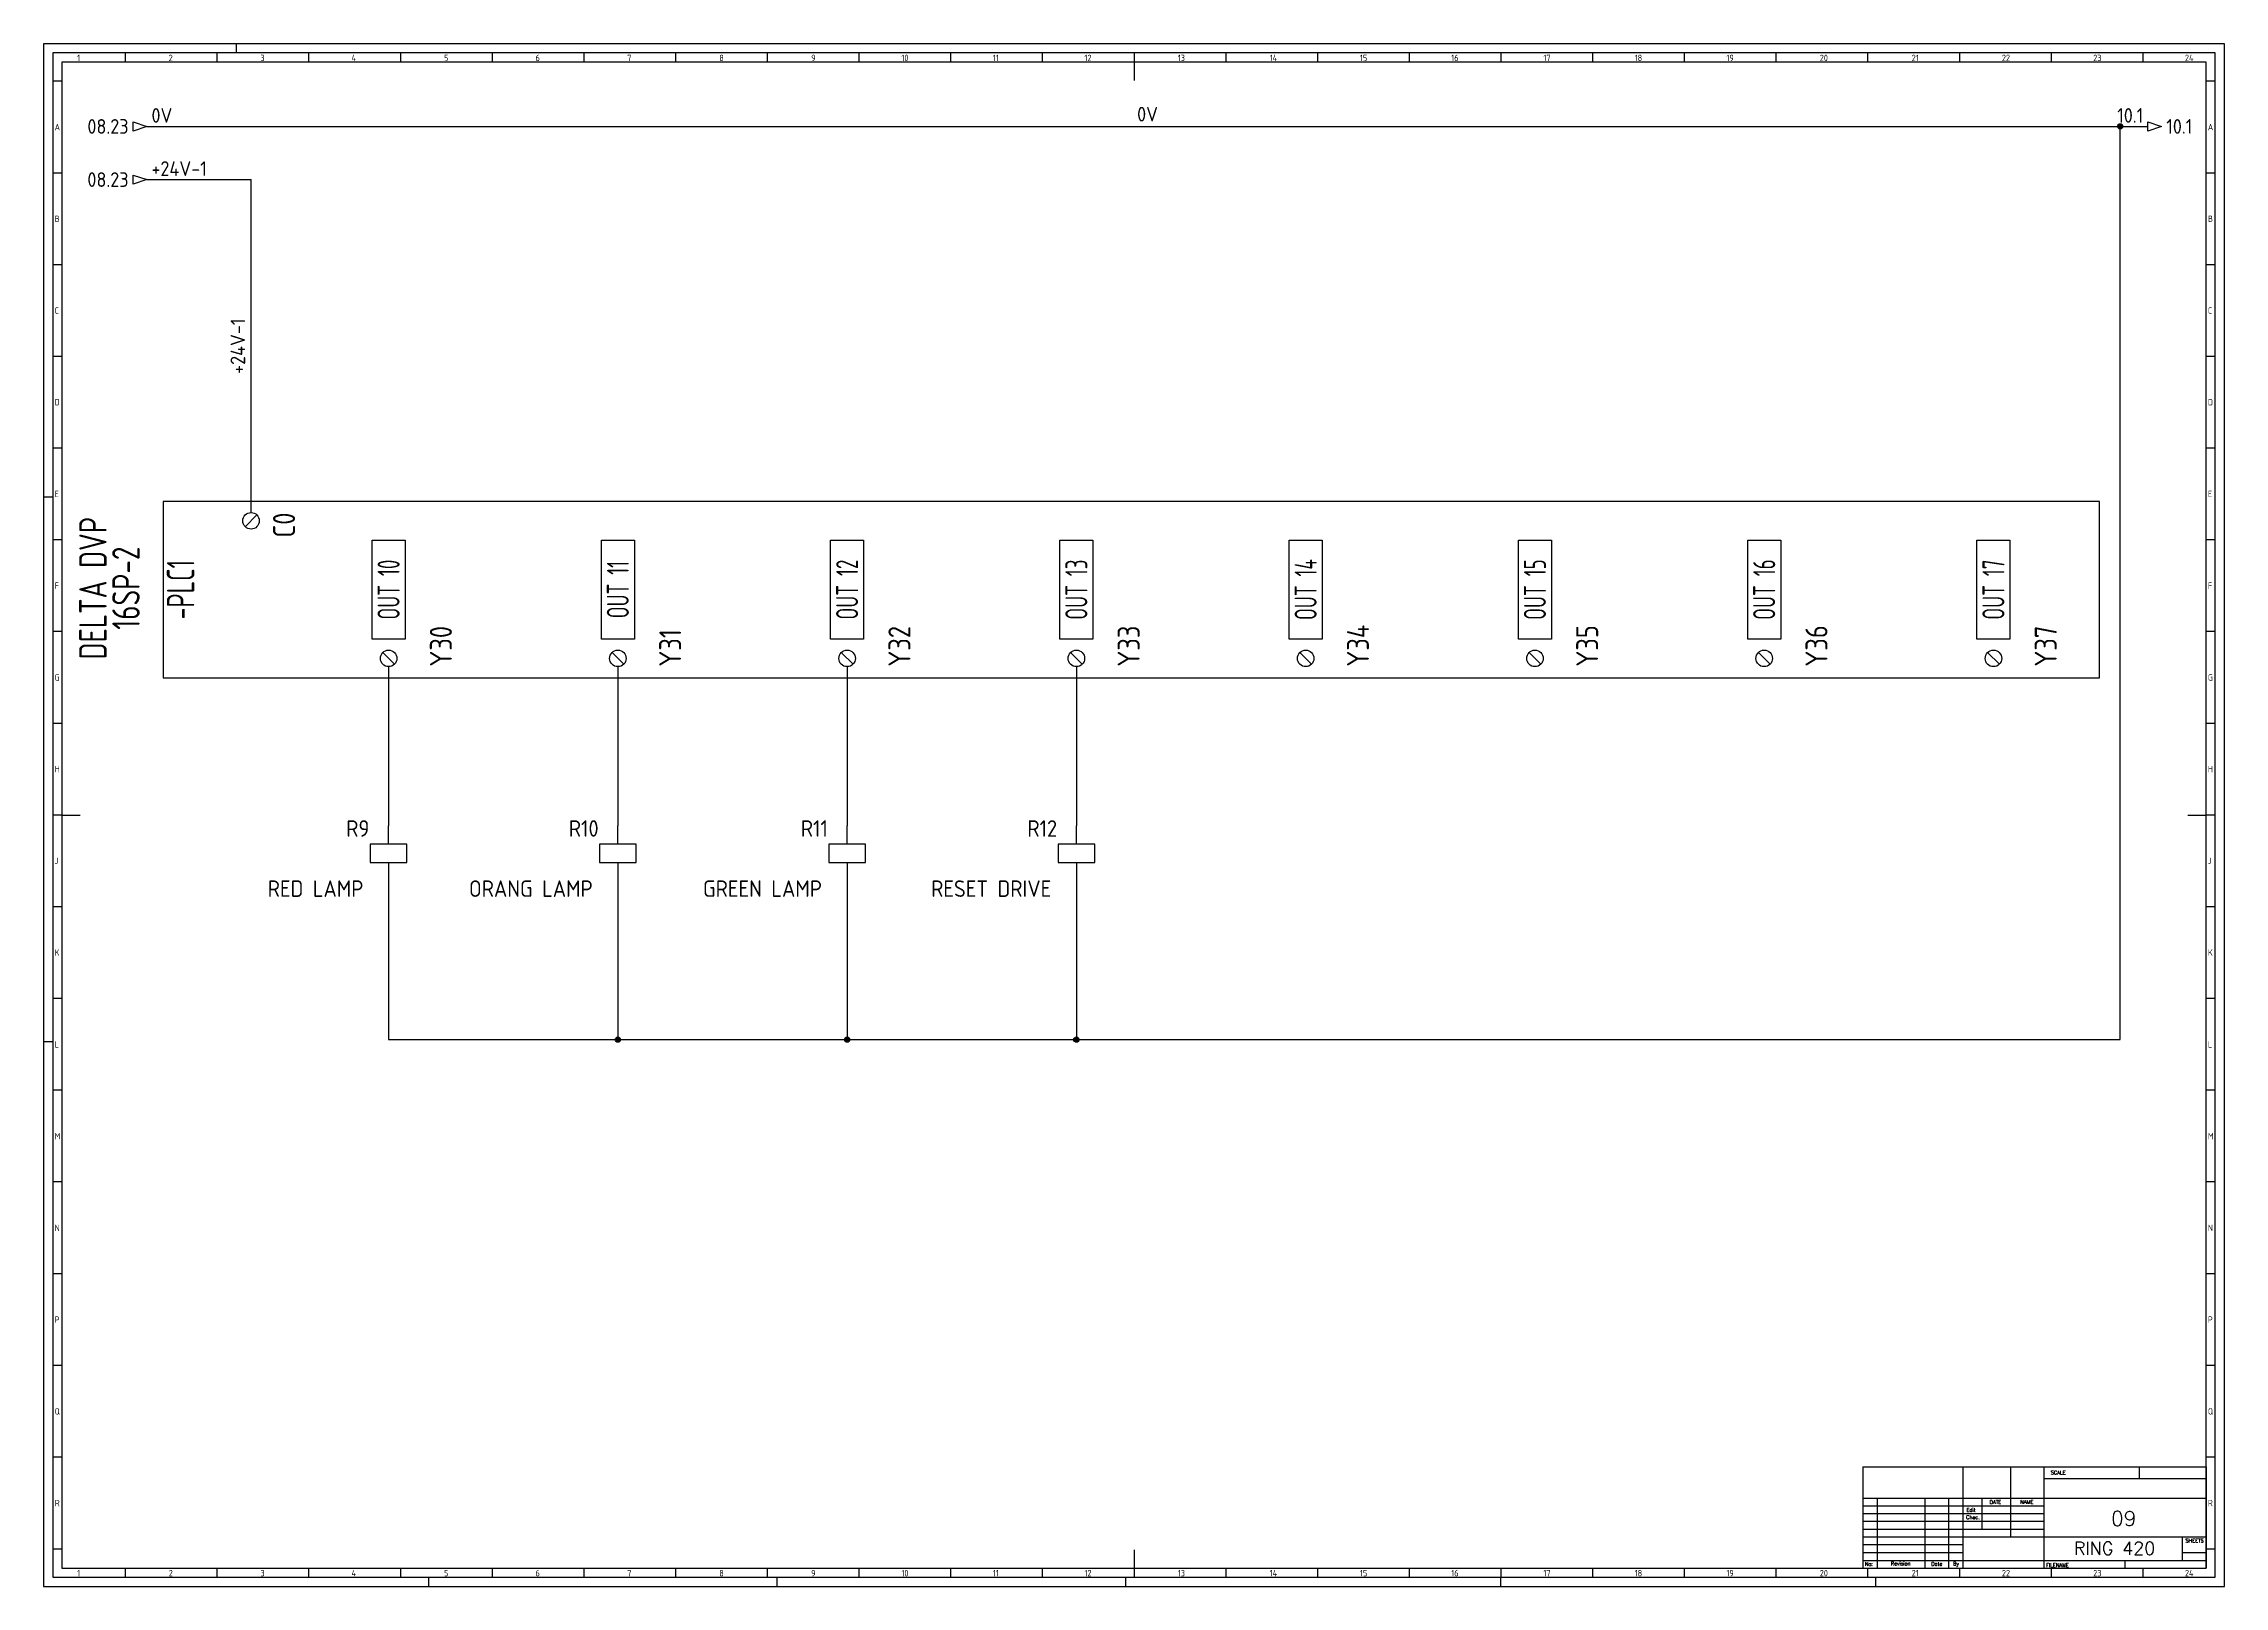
# Model space of a CAD drawing. Header units: millimetres. Extents: x 0 to 1189, y 5 to 846.
import ezdxf
from ezdxf.enums import TextEntityAlignment as Align

# ---------------------------------------------------------------- set-up
doc = ezdxf.new("R2010")
doc.units = ezdxf.units.MM
doc.header["$LTSCALE"] = 12
for name, color, linetype in [('025', 1, 'Continuous'), ('035', 5, 'Continuous'), ('07', 7, 'Continuous'), ('DESC', 1, 'Continuous'), ('MISC', 2, 'Continuous'), ('RED_2.5mm^2', 1, 'Continuous'), ('SYMS', 7, 'Continuous'), ('TAGS', 51, 'Continuous'), ('TERMS', 4, 'Continuous'), ('WIRENO', 70, 'Continuous'), ('WIREREF', 61, 'Continuous'), ('WIREREF_DEST', 61, 'Continuous'), ('XREF', 7, 'Continuous')]:
    doc.layers.add(name, color=color, linetype=linetype)
doc.styles.add('ISO Proportional', font='isocp.shx')
doc.styles.add('WD', font='romans.shx')
doc.styles.add('WD_IEC', font='ISOCP2.shx', dxfattribs={"width": 0.9, "height": 4})

# ---------------------------------------------------------------- blocks, each defined once
blk = doc.blocks.new('IEC_border_a0')
at = {"layer": '035', "color": 0}
for p, q in [((0, 841), (0, 0)), ((1189, 841), (0, 841)), ((44.5, 836), (44.5, 831)), ((94.5, 836), (94.5, 831)), ((105, 841), (105, 836)), ((144.5, 836), (144.5, 831)), ((194.5, 836), (194.5, 831)), ((244.5, 836), (244.5, 831)), ((294.5, 836), (294.5, 831)), ((344.5, 836), (344.5, 831)), ((394.5, 836), (394.5, 831)), ((444.5, 836), (444.5, 831)), ((494.5, 836), (494.5, 831)), ((544.5, 836), (544.5, 831)), ((594.5, 836), (594.5, 831)), ((644.5, 836), (644.5, 831)), ((694.5, 836), (694.5, 831)), ((744.5, 836), (744.5, 831)), ((794.5, 836), (794.5, 831)), ((844.5, 836), (844.5, 831)), ((894.5, 836), (894.5, 831)), ((944.5, 836), (944.5, 831)), ((994.5, 836), (994.5, 831)), ((1044.5, 836), (1044.5, 831)), ((1094.5, 836), (1094.5, 831)), ((1144.5, 836), (1144.5, 831)), ((1189, 0), (1189, 841)), ((10, 820.5), (5, 820.5)), ((1184, 820.5), (1179, 820.5)), ((10, 770.5), (5, 770.5)), ((1184, 770.5), (1179, 770.5)), ((10, 720.5), (5, 720.5)), ((1184, 720.5), (1179, 720.5)), ((10, 670.5), (5, 670.5)), ((1184, 670.5), (1179, 670.5)), ((10, 620.5), (5, 620.5)), ((1184, 620.5), (1179, 620.5)), ((0, 594), (5, 594)), ((10, 570.5), (5, 570.5)), ((1184, 570.5), (1179, 570.5)), ((10, 520.5), (5, 520.5)), ((1184, 520.5), (1179, 520.5)), ((10, 470.5), (5, 470.5)), ((1184, 470.5), (1179, 470.5)), ((10, 420.5), (5, 420.5)), ((1184, 420.5), (1179, 420.5)), ((1184, 420.5), (1179, 420.5)), ((10, 370.5), (5, 370.5)), ((1184, 370.5), (1179, 370.5)), ((10, 320.5), (5, 320.5)), ((1184, 320.5), (1179, 320.5)), ((0, 297), (5, 297)), ((10, 270.5), (5, 270.5)), ((1184, 270.5), (1179, 270.5)), ((1184, 270.5), (1179, 270.5)), ((10, 220.5), (5, 220.5)), ((1184, 220.5), (1179, 220.5)), ((10, 170.5), (5, 170.5)), ((1184, 170.5), (1179, 170.5)), ((10, 120.5), (5, 120.5)), ((1184, 120.5), (1179, 120.5)), ((10, 70.5), (5, 70.5)), ((1184, 70.5), (1179, 70.5)), ((10, 20.4), (5.1, 20.4)), ((1184, 20.4), (1179, 20.4)), ((0, 0), (1189, 0)), ((44.5, 10), (44.5, 5)), ((94.5, 10), (94.5, 5)), ((144.5, 10), (144.5, 5)), ((194.5, 10), (194.5, 5)), ((210, 0), (210, 5)), ((244.5, 10), (244.5, 5)), ((294.5, 10), (294.5, 5)), ((344.5, 10), (344.5, 5)), ((394.5, 10), (394.5, 5)), ((400, 0), (400, 5)), ((444.5, 10), (444.5, 5)), ((494.5, 10), (494.5, 5)), ((544.5, 10), (544.5, 5)), ((590, 0), (590, 5)), ((594.5, 10), (594.5, 5)), ((644.5, 10), (644.5, 5)), ((694.5, 10), (694.5, 5)), ((744.5, 10), (744.5, 5)), ((744.5, 10), (744.5, 5)), ((794.5, 10), (794.5, 5)), ((794.5, 0), (794.5, 5)), ((844.5, 10), (844.5, 5)), ((894.5, 10), (894.5, 5)), ((944.5, 10), (944.5, 5)), ((994.5, 10), (994.5, 5)), ((999, 0), (999, 5)), ((1044.5, 10), (1044.5, 5)), ((1094.5, 10), (1094.5, 5)), ((1144.5, 10), (1144.5, 5))]:
    blk.add_line(p, q, dxfattribs=at)
blk.add_lwpolyline([(10, 10), (1179, 10), (1179, 831), (10, 831)], close=True, dxfattribs=at)
at = {"layer": '07', "color": 0}
for p, q in [((594.5, 831), (594.5, 821)), ((10, 420.5), (20, 420.5)), ((1169, 420.5), (1179, 420.5)), ((594.5, 20), (594.5, 10))]:
    blk.add_line(p, q, dxfattribs=at)
blk.add_lwpolyline([(5, 5), (1184, 5), (1184, 836), (5, 836)], close=True, dxfattribs=at)
at = {"layer": '035', "color": 0, "style": 'ISO Proportional'}
for s, p in [('1', (18.3, 831.5)), ('2', (68.2, 831.5)), ('3', (118.2, 831.5)), ('4', (167.9, 831.5)), ('5', (218.3, 831.5)), ('6', (268.2, 831.5)), ('7', (318.2, 831.5)), ('8', (368.4, 831.5)), ('9', (418.5, 831.5)), ('10', (467.7, 831.5)), ('11', (517.5, 831.5)), ('12', (567.5, 831.5)), ('13', (618.4, 831.5)), ('14', (668.5, 831.5)), ('15', (717.7, 831.5)), ('16', (767.5, 831.5)), ('17', (817.7, 831.5)), ('18', (867.5, 831.5)), ('19', (917.5, 831.5)), ('20', (968.4, 831.5)), ('21', (1018.5, 831.5)), ('22', (1067.7, 831.5)), ('23', (1117.5, 831.5)), ('24', (1167.5, 831.5)), ('A', (6, 793.8)), ('A', (1180, 793.8)), ('B', (6, 743.8)), ('B', (1180, 743.8)), ('C', (6, 693.8)), ('C', (1180, 693.8)), ('D', (6, 643.8)), ('D', (1180, 643.8)), ('E', (6, 593.8)), ('E', (1180, 593.8)), ('F', (6, 543.8)), ('F', (1180, 543.8)), ('G', (6, 493.8)), ('G', (1180, 493.8)), ('H', (6, 443.8)), ('H', (1180, 443.8)), ('J', (6, 393.8)), ('J', (1180, 393.8)), ('K', (6, 343.8)), ('K', (1180, 343.8)), ('L', (6, 293.7)), ('L', (1180, 293.7)), ('M', (6, 243.7)), ('M', (1180, 243.7)), ('N', (6, 193.7)), ('N', (1180, 193.7)), ('P', (6, 143.7)), ('P', (1180, 143.7)), ('Q', (6, 93.7)), ('Q', (1180, 93.7)), ('R', (6.1, 43.7)), ('R', (1180, 43.7)), ('1', (18.3, 5.5)), ('2', (68.2, 5.5)), ('3', (118.2, 5.5)), ('4', (167.9, 5.5)), ('5', (218.3, 5.5)), ('6', (268.2, 5.5)), ('7', (318.2, 5.5)), ('8', (368.4, 5.5)), ('9', (418.5, 5.5)), ('10', (467.7, 5.5)), ('11', (517.5, 5.5)), ('12', (567.5, 5.5)), ('13', (618.4, 5.5)), ('14', (668.5, 5.5)), ('15', (717.7, 5.5)), ('16', (767.5, 5.5)), ('17', (817.7, 5.5)), ('18', (867.5, 5.5)), ('19', (917.5, 5.5)), ('20', (968.4, 5.5)), ('21', (1018.5, 5.5)), ('22', (1067.7, 5.5)), ('23', (1117.5, 5.5)), ('24', (1167.5, 5.5))]:
    blk.add_text(s, height=3.5, dxfattribs=at).set_placement(p)
blk = doc.blocks.new('IEC_tblock_a0')
at = {"layer": '035'}
for p, q in [((-106.6, 55.2), (-106.6, 17)), ((-88.4, 48.9), (0, 48.9)), ((-36.4, 55.2), (-36.4, 48.9)), ((-179.4, 38.2), (-179.4, 0)), ((-153.4, 38.2), (-153.4, 0)), ((-140.4, 38.2), (-140.4, 0)), ((-122.2, 38.2), (-122.2, 21.2)), ((-187.2, 34), (-88.4, 34)), ((-187.2, 29.8), (-88.4, 29.8)), ((-187.2, 25.5), (-88.4, 25.5)), ((-187.2, 21.2), (-88.4, 21.2)), ((-187.2, 17), (-132.6, 17)), ((-187.2, 12.8), (-132.6, 12.8)), ((-187.2, 8.5), (-132.6, 8.5)), ((-187.2, 4.2), (0, 4.2)), ((-44.2, 4.2), (-44.2, 0)), ((-13, 8.5), (0, 8.5))]:
    blk.add_line(p, q, dxfattribs=at)
at = {"layer": '07'}
for p, q in [((-187.2, 55.2), (0, 55.2)), ((-187.2, 55.2), (-187.2, 0)), ((-132.6, 55.2), (-132.6, 0)), ((-88.4, 55.2), (-88.4, 0)), ((0, 55.2), (0, 0)), ((-187.2, 38.2), (0, 38.2)), ((-132.6, 17), (0, 17)), ((-13, 17), (-13, 4.2)), ((-187.2, 0), (0, 0))]:
    blk.add_line(p, q, dxfattribs=at)
at = {"style": 'WD'}
for tag, p in [('SCALE', (-69.9, 51.1)), ('SH', (-8.7, 10.1)), ('FILENAME', (-68.1, 0.8))]:
    blk.add_attdef(tag, p, '', height=2, dxfattribs=at)
for tag, height, p in [('CKDATE', 2, (-114.9, 26.6)), ('EDDATE', 2, (-115, 30.8)), ('EDBY', 2, (-98, 30.9)), ('CKBY', 2, (-97.9, 26.3)), ('PROJDESC', 5, (-45.9, 29.2)), ('DWGDESC', 5, (-44.9, 19.7)), ('DWGNO', 3.5, (-48.5, 9.5))]:
    blk.add_attdef(tag, text='', height=height, dxfattribs=at).set_placement(p, align=Align.CENTER)
at = {"style": 'WD', "flags": 1}
blk.add_attdef('WD_TB', (-120.9, 11.9), '', height=2, dxfattribs=at)
at = {"layer": '025', "style": 'WD'}
for s, p in [('SCALE', (-80.6, 51.1)), ('NAME', (-97.7, 35.1)), ('No:', (-183.8, 1.2)), ('Revision', (-166.5, 1.5)), ('Date', (-146.8, 1.3)), ('By', (-136.3, 1.4))]:
    blk.add_text(s, height=2, dxfattribs=at).set_placement(p, align=Align.CENTER)
for s, p in [('DATE', (-118, 35)), ('Chec.', (-130.8, 26.7)), ('Edit', (-130.6, 30.7)), ('SHEETS', (-11.2, 14)), ('FILENAME', (-87.2, 0.6))]:
    blk.add_text(s, height=2, dxfattribs=at).set_placement(p)
blk = doc.blocks.new('PLCIO_2F11')
at = {"layer": 'SYMS'}
for p, q in [((-48, 48), (-48, -48)), ((1007.9, 48), (-48, 48)), ((1007.9, -48), (1007.9, 48)), ((-3.2, 34.3), (3.2, 40.7)), ((66, -27), (66, 27)), ((66, 27), (84, 27)), ((84, 27), (84, -27)), ((191, -27), (191, 27)), ((191, 27), (209, 27)), ((209, 27), (209, -27)), ((316, -27), (316, 27)), ((316, 27), (334, 27)), ((334, 27), (334, -27)), ((441, -27), (441, 27)), ((441, 27), (459, 27)), ((459, 27), (459, -27)), ((566, -27), (566, 27)), ((566, 27), (584, 27)), ((584, 27), (584, -27)), ((691, -27), (691, 27)), ((691, 27), (709, 27)), ((709, 27), (709, -27)), ((816, -27), (816, 27)), ((816, 27), (834, 27)), ((834, 27), (834, -27)), ((941, -27), (941, 27)), ((941, 27), (959, 27)), ((959, 27), (959, -27)), ((84, -27), (66, -27)), ((71.8, -34.3), (78.2, -40.7)), ((209, -27), (191, -27)), ((196.8, -34.3), (203.2, -40.7)), ((334, -27), (316, -27)), ((321.8, -34.3), (328.2, -40.7)), ((459, -27), (441, -27)), ((446.8, -34.3), (453.2, -40.7)), ((584, -27), (566, -27)), ((571.8, -34.3), (578.2, -40.7)), ((709, -27), (691, -27)), ((696.8, -34.3), (703.2, -40.7)), ((834, -27), (816, -27)), ((821.8, -34.3), (828.2, -40.7)), ((959, -27), (941, -27)), ((946.8, -34.3), (953.2, -40.7)), ((-48, -48), (1007.9, -48))]:
    blk.add_line(p, q, dxfattribs=at)
for centre in [(0, 37.5), (75, -37.5), (200, -37.5), (325, -37.5), (450, -37.5), (575, -37.5), (700, -37.5), (825, -37.5), (950, -37.5)]:
    blk.add_circle(centre, 4.5, dxfattribs=at)
at = {"layer": 'SYMS', "style": 'WD_IEC', "width": 0.9}
for tag, p in [('TERMDESC01', (6, 60)), ('TERM02', (97.5, -42)), ('TERM03', (222.5, -42)), ('TERM04', (347.5, -42)), ('TERM05', (472.5, -42)), ('TERM06', (597.5, -42)), ('TERM07', (722.5, -42)), ('TERM08', (847.5, -42)), ('TERM09', (972.5, -42))]:
    blk.add_attdef(tag, text='', height=12, rotation=90, dxfattribs=at).set_placement(p, align=Align.TOP_LEFT)
for tag, p in [('DESCA04', (316, 66)), ('DESCD04', (370, 66)), ('DESCA02', (66, 66)), ('DESCB02', (84, 66)), ('DESCC02', (102, 66)), ('DESCD02', (120, 66)), ('DESCE02', (138, 66)), ('DESCA03', (191, 66)), ('DESCB03', (209, 66)), ('DESCC03', (227, 66)), ('DESCD03', (245, 66)), ('DESCE03', (263, 66)), ('DESCB04', (334, 66)), ('DESCC04', (352, 66)), ('DESCE04', (388, 66)), ('DESCA05', (441, 66)), ('DESCB05', (459, 66)), ('DESCC05', (477, 66)), ('DESCD05', (495, 66)), ('DESCE05', (513, 66)), ('DESCA06', (566, 66)), ('DESCB06', (584, 66)), ('DESCC06', (602, 66)), ('DESCD06', (620, 66)), ('DESCE06', (638, 66)), ('DESCA07', (691, 66)), ('DESCB07', (709, 66)), ('DESCC07', (727, 66)), ('DESCD07', (745, 66)), ('DESCE07', (763, 66)), ('DESCA08', (816, 66)), ('DESCB08', (834, 66)), ('DESCC08', (852, 66)), ('DESCD08', (870, 66)), ('DESCE08', (888, 66)), ('DESCA09', (941, 66)), ('DESCB09', (959, 66)), ('DESCC09', (977, 66)), ('DESCD09', (995, 66)), ('DESCE09', (1013, 66))]:
    blk.add_attdef(tag, p, '', height=15, rotation=90, dxfattribs=at)
at = {"layer": 'SYMS', "style": 'WD_IEC', "width": 0.9, "flags": 1}
for tag, p in [('X2TERM01', (0, 42)), ('X8TERM02', (75, -42)), ('X8TERM03', (200, -42)), ('X8TERM04', (325, -42)), ('X8TERM05', (450, -42)), ('X8TERM06', (575, -42)), ('X8TERM07', (700, -42)), ('X8TERM08', (825, -42)), ('X8TERM09', (950, -42))]:
    blk.add_attdef(tag, text='', height=1.92, rotation=90, dxfattribs=at).set_placement(p, align=Align.RIGHT)
at = {"layer": 'SYMS', "style": 'WD_IEC', "width": 0.9}
for tag, p in [('TERM01', (12, 42)), ('TERMDESC02', (81, -60)), ('TERMDESC03', (206, -60)), ('TERMDESC04', (331, -60)), ('TERMDESC05', (456, -60)), ('TERMDESC06', (581, -60)), ('TERMDESC07', (706, -60)), ('TERMDESC08', (831, -60)), ('TERMDESC09', (956, -60))]:
    blk.add_attdef(tag, text='', height=12, rotation=90, dxfattribs=at).set_placement(p, align=Align.TOP_RIGHT)
at = {"layer": 'SYMS', "style": 'WD_IEC'}
for tag, width, p in [('INST', 0.8, (-159, 0)), ('MFG', 0.8, (-123, 0)), ('CAT', 0.8, (-105, 0)), ('LINE1', 0.9, (-87, 0)), ('LINE2', 0.9, (-69, 0)), ('DESC', 0.9, (-50.8, 0)), ('LOC', 0.8, (-141, 0)), ('TAG', 0.7, (-30.9, 0))]:
    blk.add_attdef(tag, text='', height=15, rotation=90, dxfattribs=dict(at, width=width)).set_placement(p, align=Align.CENTER)
at = {"layer": 'SYMS', "style": 'WD_IEC', "width": 0.7}
for tag, p in [('TAGA02', (75, 0)), ('TAGA03', (200, 0)), ('TAGA04', (325, 0)), ('TAGA05', (450, 0)), ('TAGA06', (575, 0)), ('TAGA07', (700, 0)), ('TAGA08', (825, 0)), ('TAGA09', (950, 0))]:
    blk.add_attdef(tag, text='', height=12, rotation=90, dxfattribs=at).set_placement(p, align=Align.MIDDLE_CENTER)
at = {"layer": 'SYMS', "linetype": 'Continuous', "style": 'WD_IEC', "width": 0.9, "flags": 9}
blk.add_attdef('ASSYCODE', text='', height=1.92, rotation=90, dxfattribs=at).set_placement((-102.9, -22.1), align=Align.CENTER)
blk = doc.blocks.new('WDDOT')
for radius in [0.72, 0.449, 0.223]:
    blk.add_circle((0, 0), radius)
blk = doc.blocks.new('HA1D3')
blk.add_lwpolyline([(0, 0), (-3.75, -1.25), (-3.75, 1.25)], close=True)
at = {"style": 'WD_IEC'}
blk.add_attdef('XREF', text='', height=2.5, dxfattribs=at).set_placement((-5, 0), align=Align.MIDDLE_RIGHT)
at = {"style": 'WD_IEC', "flags": 1}
blk.add_attdef('SIGCODE', text='', height=1, dxfattribs=at).set_placement((-2.5, 1.8), align=Align.RIGHT)
at = {"style": 'WD_IEC'}
for tag, p, height, flags in [('X1TERM01', (0, 0), 0.32, 1), ('WIRENO', (1.25, 1), 2.5, 8)]:
    blk.add_attdef(tag, p, '', height=height, dxfattribs=dict(at, flags=flags))
blk.add_attdef('DESC1', text='', height=2.5, dxfattribs=at).set_placement((1.25, -1), align=Align.TOP_LEFT)
blk = doc.blocks.new('WD_WNH')
at = {"linetype": 'Continuous', "style": 'WD_IEC', "width": 0.8}
blk.add_attdef('WIRENO', text='', height=2.5, dxfattribs=at).set_placement((0, 0.75), align=Align.CENTER)
at = {"style": 'WD_IEC', "flags": 1}
for tag, p in [('W08USER', (0, 0.375)), ('W04USER', (0, 0.875)), ('W05USER', (0, 0.75)), ('W09USER', (0, 0.25)), ('W03USER', (0, 1)), ('W06USER', (0, 0.625)), ('W07USER', (0, 0.5)), ('W02USER', (0, 1.125)), ('W01USER', (0, 1.25)), ('W10USER', (0, 0.125))]:
    blk.add_attdef(tag, text='', height=0.08, dxfattribs=at).set_placement(p, align=Align.CENTER)
blk = doc.blocks.new('VCR1')
for p, q in [((0, 2.5), (0, 7.5)), ((0, -2.5), (0, -7.5))]:
    blk.add_line(p, q)
blk.add_lwpolyline([(-5, 2.5), (-5, -2.5), (5, -2.5), (5, 2.5)], close=True)
at = {"style": 'WD_IEC'}
for tag, p in [('INST', (-5.25, 11.5)), ('TAG1', (-5.25, 4.5)), ('LOC', (-5.25, 8)), ('DESC1', (-5.25, -6.85)), ('DESC3', (-5.25, -13.85)), ('DESC2', (-5.25, -10.35))]:
    blk.add_attdef(tag, text='', height=2.5, dxfattribs=at).set_placement(p, align=Align.RIGHT)
blk.add_attdef('TERM01', text='', height=2, rotation=90, dxfattribs=at).set_placement((-1, 7.5), align=Align.RIGHT)
at = {"style": 'WD_IEC', "flags": 1}
for tag, p, height in [('X2TERM01', (0, 7.5), 0.32), ('X4LINK', (-5, 0), 0.32), ('X1LINK', (5, 0), 0.32), ('ASSYCODE', (1, -4), 1), ('FAMILY', (1, -5.5), 1), ('X8TERM02', (0, -7.5), 0.32), ('CATDESC', (1, -7), 1)]:
    blk.add_attdef(tag, p, '', height=height, dxfattribs=at)
at = {"style": 'WD_IEC', "flags": 9}
for tag, p in [('MFG', (-6, 1)), ('CAT', (-6, -1.5))]:
    blk.add_attdef(tag, text='', height=1.5, dxfattribs=at).set_placement(p, align=Align.RIGHT)
at = {"style": 'WD_IEC'}
blk.add_attdef('TERM02', (-1, -7.5), '', height=2, rotation=90, dxfattribs=at)
at = {"lineweight": 9, "style": 'WD_IEC'}
for tag, p in [('NO', (-5.5, -16.5)), ('NC', (-5.5, -20))]:
    blk.add_attdef(tag, text='', height=2.5, dxfattribs=at).set_placement(p, align=Align.TOP_RIGHT)
for tag, p in [('XREFNO', (-4, -16.5)), ('XREFNC', (-4, -20))]:
    blk.add_attdef(tag, text='', height=2.5, dxfattribs=at).set_placement(p, align=Align.TOP_LEFT)
blk = doc.blocks.new('HA1S1')
blk.add_lwpolyline([(0, 1.25), (3.75, 0), (0, -1.25)], close=True)
at = {"style": 'WD_IEC'}
for tag, height, flags, p in [('WIRENO', 2.5, 8, (-1.25, 1)), ('SIGCODE', 1, 1, (5, 1.8))]:
    blk.add_attdef(tag, text='', height=height, dxfattribs=dict(at, flags=flags)).set_placement(p, align=Align.RIGHT)
at = {"style": 'WD_IEC', "flags": 1}
blk.add_attdef('X4TERM01', (0, 0), '', height=0.32, dxfattribs=at)
at = {"style": 'WD_IEC'}
blk.add_attdef('XREF', text='', height=2.5, dxfattribs=at).set_placement((5, 0), align=Align.MIDDLE_LEFT)
blk.add_attdef('DESC1', text='', height=2.5, dxfattribs=at).set_placement((-1.25, -1), align=Align.TOP_RIGHT)
blk = doc.blocks.new('WD_WNV')
at = {"linetype": 'Continuous', "style": 'WD_IEC', "width": 0.8}
blk.add_attdef('WIRENO', text='', height=2.5, dxfattribs=at).set_placement((-1.6, 0), align=Align.MIDDLE_RIGHT)
at = {"style": 'WD_IEC', "flags": 1}
for tag, p in [('W08USER', (-1, 0.375)), ('W04USER', (-1, 0.875)), ('W05USER', (-1, 0.75)), ('W09USER', (-1, 0.25)), ('W03USER', (-1, 1)), ('W06USER', (-1, 0.625)), ('W07USER', (-1, 0.5)), ('W02USER', (-1, 1.125)), ('W01USER', (-1, 1.25)), ('W10USER', (-1, 0.125))]:
    blk.add_attdef(tag, text='', height=0.08, dxfattribs=at).set_placement(p, align=Align.CENTER)

msp = doc.modelspace()

# ---------------------------------------------------------------- linework, layer by layer
at = {"layer": 'RED_2.5mm^2'}
for p, q in [((56.3, 800.8), (1147.3, 800.8)), ((1132.2, 303), (1132.2, 800.8)), ((56.3, 771.8), (113.1, 771.8)), ((113.1, 590.3), (113.1, 771.8)), ((188.1, 506.3), (188.1, 419.6)), ((313.1, 506.3), (313.1, 419.6)), ((438.1, 506.3), (438.1, 419.6)), ((563.1, 506.3), (563.1, 419.6)), ((188.1, 389.6), (188.1, 303)), ((313.1, 389.6), (313.1, 303)), ((438.1, 389.6), (438.1, 303)), ((563.1, 389.6), (563.1, 303)), ((188.1, 303), (438.1, 303)), ((438.1, 303), (1132.2, 303))]:
    msp.add_line(p, q, dxfattribs=at)

# ---------------------------------------------------------------- block references
msp.add_blockref('IEC_border_a0', (0, 4.9))
ref = msp.add_blockref('IEC_tblock_a0', (1179, 14.9))
ref.add_attrib('DWGDESC', '09', dxfattribs={"height": 8, "style": 'WD'}).set_placement((1134.1, 37.9), align=Align.CENTER)
ref.add_attrib('DWGNO', 'RING 420', dxfattribs={"height": 7, "style": 'WD'}).set_placement((1129.1, 22.2), align=Align.CENTER)
at = {"layer": 'SYMS'}
ref = msp.add_blockref('HA1D3', (56.3, 800.8), dxfattribs=dict(at, xscale=2, yscale=2, zscale=2))
ref.add_attrib('XREF', '08.23', dxfattribs={"layer": 'XREF', "height": 8, "style": 'WD_IEC'}).set_placement((46.3, 800.8), align=Align.MIDDLE_RIGHT)
ref.add_attrib('WIRENO', '0V', (58.8, 802.8), dxfattribs={"layer": 'WIREREF_DEST', "height": 8, "style": 'WD_IEC', "flags": 8})
ref = msp.add_blockref('HA1S1', (1147.3, 800.8), dxfattribs=dict(at, xscale=2, yscale=2, zscale=2))
ref.add_attrib('XREF', '10.1', dxfattribs={"layer": 'XREF', "height": 8, "style": 'WD_IEC'}).set_placement((1157.3, 800.8), align=Align.MIDDLE_LEFT)
ref.add_attrib('WIRENO', '10.1', dxfattribs={"layer": 'WIREREF', "height": 8, "style": 'WD_IEC', "flags": 8}).set_placement((1144.8, 802.8), align=Align.RIGHT)
at = {"layer": 'SYMS', "xscale": 2, "yscale": 2, "zscale": 2}
for p in [(1132.2, 800.8), (313.1, 303), (438.1, 303), (563.1, 303)]:
    msp.add_blockref('WDDOT', p, dxfattribs=at)
at = {"layer": 'SYMS'}
ref = msp.add_blockref('HA1D3', (56.3, 771.8), dxfattribs=dict(at, xscale=2, yscale=2, zscale=2))
ref.add_attrib('XREF', '08.23', dxfattribs={"layer": 'XREF', "height": 8, "style": 'WD_IEC'}).set_placement((46.3, 771.8), align=Align.MIDDLE_RIGHT)
ref.add_attrib('WIRENO', '+24V-1', (58.8, 773.8), dxfattribs={"layer": 'WIREREF_DEST', "height": 8, "style": 'WD_IEC', "flags": 8})
at = {"layer": 'SYMS', "color": 0}
ref = msp.add_blockref('PLCIO_2F11', (113.1, 548.3), dxfattribs=at)
ref.add_attrib('TERM01', 'C0', dxfattribs={"layer": 'TERMS', "height": 12, "rotation": 90, "style": 'WD_IEC', "width": 0.9}).set_placement((125.1, 590.3), align=Align.TOP_RIGHT)
ref.add_attrib('TAG', '-PLC1', dxfattribs={"layer": 'TAGS', "height": 15, "rotation": 90, "style": 'WD_IEC', "width": 0.7}).set_placement((82.2, 548.3), align=Align.CENTER)
ref.add_attrib('CAT', '16SP-2', dxfattribs={"layer": 'MISC', "height": 15, "rotation": 90, "style": 'WD_IEC', "width": 0.8}).set_placement((52.4, 549.1), align=Align.CENTER)
ref.add_attrib('MFG', 'DELTA DVP', dxfattribs={"layer": 'MISC', "height": 15, "rotation": 90, "style": 'WD_IEC', "width": 0.8}).set_placement((34.4, 549.1), align=Align.CENTER)
ref.add_attrib('TERM02', 'Y30', dxfattribs={"layer": 'TERMS', "height": 12, "rotation": 90, "style": 'WD_IEC', "width": 0.9}).set_placement((210.6, 506.3), align=Align.TOP_LEFT)
ref.add_attrib('TAGA02', 'OUT 10', dxfattribs={"layer": 'TAGS', "height": 12, "rotation": 90, "style": 'WD_IEC', "width": 0.7}).set_placement((188.1, 548.3), align=Align.MIDDLE_CENTER)
ref.add_attrib('TERM03', 'Y31', dxfattribs={"layer": 'TERMS', "height": 12, "rotation": 90, "style": 'WD_IEC', "width": 0.9}).set_placement((335.6, 506.3), align=Align.TOP_LEFT)
ref.add_attrib('TAGA03', 'OUT 11', dxfattribs={"layer": 'TAGS', "height": 12, "rotation": 90, "style": 'WD_IEC', "width": 0.7}).set_placement((313.1, 548.3), align=Align.MIDDLE_CENTER)
ref.add_attrib('TERM04', 'Y32', dxfattribs={"layer": 'TERMS', "height": 12, "rotation": 90, "style": 'WD_IEC', "width": 0.9}).set_placement((460.6, 506.3), align=Align.TOP_LEFT)
ref.add_attrib('TAGA04', 'OUT 12', dxfattribs={"layer": 'TAGS', "height": 12, "rotation": 90, "style": 'WD_IEC', "width": 0.7}).set_placement((438.1, 548.3), align=Align.MIDDLE_CENTER)
ref.add_attrib('TERM05', 'Y33', dxfattribs={"layer": 'TERMS', "height": 12, "rotation": 90, "style": 'WD_IEC', "width": 0.9}).set_placement((585.6, 506.3), align=Align.TOP_LEFT)
ref.add_attrib('TAGA05', 'OUT 13', dxfattribs={"layer": 'TAGS', "height": 12, "rotation": 90, "style": 'WD_IEC', "width": 0.7}).set_placement((563.1, 548.3), align=Align.MIDDLE_CENTER)
ref.add_attrib('TERM06', 'Y34', dxfattribs={"layer": 'TERMS', "height": 12, "rotation": 90, "style": 'WD_IEC', "width": 0.9}).set_placement((710.6, 506.3), align=Align.TOP_LEFT)
ref.add_attrib('TAGA06', 'OUT 14', dxfattribs={"layer": 'TAGS', "height": 12, "rotation": 90, "style": 'WD_IEC', "width": 0.7}).set_placement((688.1, 548.3), align=Align.MIDDLE_CENTER)
ref.add_attrib('TERM07', 'Y35', dxfattribs={"layer": 'TERMS', "height": 12, "rotation": 90, "style": 'WD_IEC', "width": 0.9}).set_placement((835.6, 506.3), align=Align.TOP_LEFT)
ref.add_attrib('TAGA07', 'OUT 15', dxfattribs={"layer": 'TAGS', "height": 12, "rotation": 90, "style": 'WD_IEC', "width": 0.7}).set_placement((813.1, 548.3), align=Align.MIDDLE_CENTER)
ref.add_attrib('TERM08', 'Y36', dxfattribs={"layer": 'TERMS', "height": 12, "rotation": 90, "style": 'WD_IEC', "width": 0.9}).set_placement((960.6, 506.3), align=Align.TOP_LEFT)
ref.add_attrib('TAGA08', 'OUT 16', dxfattribs={"layer": 'TAGS', "height": 12, "rotation": 90, "style": 'WD_IEC', "width": 0.7}).set_placement((938.1, 548.3), align=Align.MIDDLE_CENTER)
ref.add_attrib('TERM09', 'Y37', dxfattribs={"layer": 'TERMS', "height": 12, "rotation": 90, "style": 'WD_IEC', "width": 0.9}).set_placement((1085.6, 506.3), align=Align.TOP_LEFT)
ref.add_attrib('TAGA09', 'OUT 17', dxfattribs={"layer": 'TAGS', "height": 12, "rotation": 90, "style": 'WD_IEC', "width": 0.7}).set_placement((1063.1, 548.3), align=Align.MIDDLE_CENTER)
at = {"layer": 'SYMS'}
ref = msp.add_blockref('VCR1', (188.1, 404.6), dxfattribs=dict(at, xscale=2, yscale=2, zscale=2))
ref.add_attrib('DESC1', 'RED LAMP', dxfattribs={"layer": 'DESC', "height": 9, "style": 'WD_IEC'}).set_placement((174.4, 380.8), align=Align.RIGHT)
ref.add_attrib('TAG1', 'R9', dxfattribs={"layer": 'TAGS', "height": 9, "style": 'WD_IEC'}).set_placement((177.6, 413.6), align=Align.RIGHT)
ref = msp.add_blockref('VCR1', (313.1, 404.6), dxfattribs=dict(at, xscale=2, yscale=2, zscale=2))
ref.add_attrib('DESC1', 'ORANG LAMP', dxfattribs={"layer": 'DESC', "height": 9, "style": 'WD_IEC'}).set_placement((299.4, 380.8), align=Align.RIGHT)
ref.add_attrib('TAG1', 'R10', dxfattribs={"layer": 'TAGS', "height": 9, "style": 'WD_IEC'}).set_placement((302.6, 413.6), align=Align.RIGHT)
ref = msp.add_blockref('VCR1', (438.1, 404.6), dxfattribs=dict(at, xscale=2, yscale=2, zscale=2))
ref.add_attrib('DESC1', 'GREEN LAMP', dxfattribs={"layer": 'DESC', "height": 9, "style": 'WD_IEC'}).set_placement((424.4, 380.8), align=Align.RIGHT)
ref.add_attrib('TAG1', 'R11', dxfattribs={"layer": 'TAGS', "height": 9, "style": 'WD_IEC'}).set_placement((427.6, 413.6), align=Align.RIGHT)
ref = msp.add_blockref('VCR1', (563.1, 404.6), dxfattribs=dict(at, xscale=2, yscale=2, zscale=2))
ref.add_attrib('DESC1', 'RESET DRIVE', dxfattribs={"layer": 'DESC', "height": 9, "style": 'WD_IEC'}).set_placement((549.4, 380.8), align=Align.RIGHT)
ref.add_attrib('TAG1', 'R12', dxfattribs={"layer": 'TAGS', "height": 9, "style": 'WD_IEC'}).set_placement((552.6, 413.6), align=Align.RIGHT)
at = {"layer": 'WIRENO'}
ref = msp.add_blockref('WD_WNH', (601.8, 800.8), dxfattribs=dict(at, xscale=2, yscale=2, zscale=2))
ref.add_attrib('WIRENO', '0V', dxfattribs={"linetype": 'Continuous', "height": 8, "style": 'WD_IEC'}).set_placement((601.9, 803.5), align=Align.CENTER)
ref = msp.add_blockref('WD_WNV', (113.1, 681), dxfattribs=dict(at, xscale=2, yscale=2, zscale=2))
ref.add_attrib('WIRENO', '+24V-1', dxfattribs={"linetype": 'Continuous', "height": 8, "rotation": 90, "style": 'WD_IEC'}).set_placement((109.9, 681), align=Align.CENTER)

doc.saveas('drawing.dxf')
